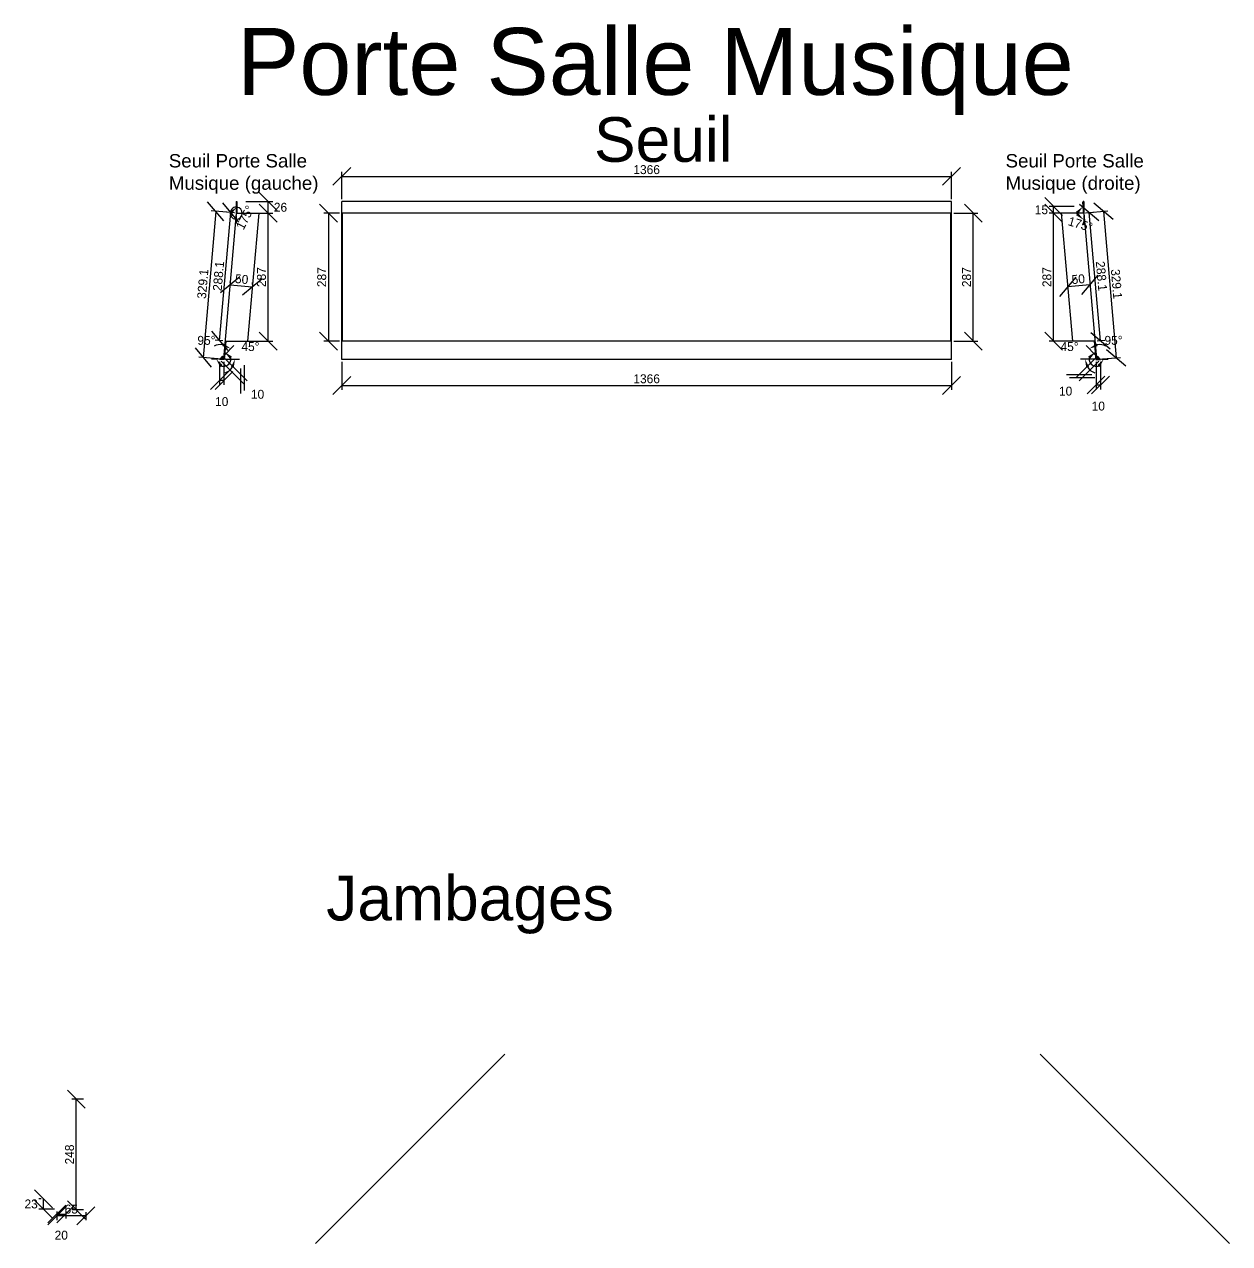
# Model space of a CAD drawing. Header units: millimetres. Extents: x -676 to 20600, y -6551 to 2508.
# Drawn here: x -676 to 2024, y -1724 to 1008 of the extents above; entities that cross this region are included whole.
import ezdxf

# ---------------------------------------------------------------- set-up
doc = ezdxf.new("R2010")
doc.units = ezdxf.units.MM
doc.layers.get('0').update_dxf_attribs({"lineweight": 25, "true_color": 0xffffff})
doc.layers.get('Defpoints').update_dxf_attribs({"true_color": 0xffffff})
doc.layers.add('0 ... Seuil', color=178, linetype='Continuous', lineweight=25, true_color=0x000000)
doc.layers.add('Cotes', color=4, linetype='Continuous', lineweight=25, true_color=0x00ffff)
doc.styles.add('QCADDimTextStyle', font='txt')
doc.styles.add('textstyle11', font='')
doc.styles.add('textstyle12', font='')
doc.styles.add('textstyle22', font='')
doc.styles.add('textstyle23', font='')
doc.styles.add('textstyle24', font='')
doc.styles.get('textstyle11').set_extended_font_data('Liberation Sans')
doc.styles.get('textstyle12').set_extended_font_data('Liberation Sans')
doc.styles.get('textstyle22').set_extended_font_data('Liberation Sans')
doc.styles.get('textstyle23').set_extended_font_data('Liberation Sans')
doc.styles.get('textstyle24').set_extended_font_data('Liberation Sans')
doc.dimstyles.new('QCADDimStyle', dxfattribs={"dimtxt": 20, "dimasz": 20, "dimexe": 10, "dimexo": 5, "dimgap": 5, "dimtad": 1, "dimtoh": 1, "dimdec": 4, "dimzin": 0, "dimdsep": 46, "dimtxsty": 'QCADDimTextStyle', "dimcen": 0.09, "dimadec": 0, "dimazin": 0, "dimtfac": 1, "dimtdec": 4, "dimtofl": 0, "dimtmove": 0, "dimatfit": 3, "dimfxl": 1, "dimtolj": 1, "dimtzin": 0, "dimarcsym": 0})

# ---------------------------------------------------------------- blocks, each defined once
blk = doc.blocks.new('SeuilBaie1_VueDessus')
blk.add_line((1361, -302), (-5, -302))
at = {"layer": '0 ... Seuil'}
for p, q in [((-5, -343), (-5, 11)), ((1361, 11), (-5, 11)), ((1361, -343), (1361, 11)), ((1361, -15), (-5, -15)), ((-3.5, -302), (-3.5, -15)), ((1359.5, -302), (1359.5, -15)), ((1361, -343), (-5, -343))]:
    blk.add_line(p, q, dxfattribs=at)
blk = doc.blocks.new('SeuilBaie1_VueCoupeEst')
blk.add_line((26.1, -301.9), (-24.1, -301.9))
at = {"layer": '0 ... Seuil'}
for p, q in [((-0.5, 11), (-0.5, -14.9)), ((1, 11), (-0.5, 11)), ((1, 11), (1, -15)), ((1, -14.9), (-49.2, -14.9)), ((-49.2, -14.9), (-24.1, -301.9)), ((1, -14.9), (29.6, -341.4)), ((24.6, -301.9), (28.2, -342.9)), ((28.2, -342.9), (38.7, -342.9)), ((29.6, -341.4), (35.1, -341.4)), ((30.6, -336.9), (31.6, -335.8)), ((30.6, -336.9), (35.1, -341.4)), ((31.6, -335.8), (38.7, -342.9))]:
    blk.add_line(p, q, dxfattribs=at)
blk = doc.blocks.new('*D12')
at = {"layer": 'Cotes', "color": 0, "lineweight": -2}
for p, q in [((1650, 580), (1610, 620)), ((1610, 605), (1650, 565)), ((1676.2, 600), (1620, 600)), ((1676.2, 585), (1620, 585)), ((1630, 585), (1630, 600))]:
    blk.add_line(p, q, dxfattribs=at)
at = {"layer": 'Defpoints', "color": 0}
for p in [(1630, 600), (1681.2, 600), (1681.2, 585)]:
    blk.add_point(p, dxfattribs=at)
at = {"layer": 'Cotes', "color": 0, "insert": (1602.5, 592.5), "char_height": 20, "attachment_point": 5, "style": 'QCADDimTextStyle'}
blk.add_mtext('\\A1;15', dxfattribs=at)
blk = doc.blocks.new('*D13')
at = {"layer": 'Cotes', "color": 0, "lineweight": -2}
for p, q in [((1763.4, 570.7), (1720.1, 607.1)), ((1701.3, 585.4), (1751.7, 589.8)), ((1741.7, 588.9), (1769.9, 261)), ((1748.3, 279.2), (1791.6, 242.8)), ((1729.5, 257.5), (1779.9, 261.8))]:
    blk.add_line(p, q, dxfattribs=at)
at = {"layer": 'Defpoints', "color": 0}
for p in [(1696.3, 585), (1724.5, 257.1), (1769.9, 261)]:
    blk.add_point(p, dxfattribs=at)
at = {"layer": 'Cotes', "color": 0, "insert": (1770.8, 426.2), "char_height": 20, "attachment_point": 5, "rotation": 274.913, "style": 'QCADDimTextStyle'}
blk.add_mtext('\\A1;329.1', dxfattribs=at)
blk = doc.blocks.new('*D14')
at = {"layer": 'Cotes', "color": 0, "lineweight": -2}
for p, q in [((1725, 252.1), (1725, 190)), ((1735, 252.1), (1735, 190)), ((1745, 220), (1705, 180)), ((1715, 180), (1755, 220)), ((1725, 200), (1735, 200))]:
    blk.add_line(p, q, dxfattribs=at)
at = {"layer": 'Defpoints', "color": 0}
for p in [(1725, 257.1), (1735, 257.1), (1735, 200)]:
    blk.add_point(p, dxfattribs=at)
at = {"layer": 'Cotes', "color": 0, "insert": (1730, 152.5), "char_height": 20, "attachment_point": 5, "style": 'QCADDimTextStyle'}
blk.add_mtext('\\A1;10', dxfattribs=at)
blk = doc.blocks.new('*D15')
at = {"layer": 'Cotes', "color": 0, "lineweight": -2}
for p, q in [((1679.7, 441.6), (1643.4, 398.2)), ((1693.2, 402.6), (1729.5, 445.9)), ((1711.4, 424.3), (1661.5, 419.9)), ((1662, 414.9), (1662.4, 409.9)), ((1711.8, 419.3), (1712.2, 414.3))]:
    blk.add_line(p, q, dxfattribs=at)
at = {"layer": 'Defpoints', "color": 0}
for p in [(1661.5, 419.9), (1661.5, 419.9), (1711.4, 424.3)]:
    blk.add_point(p, dxfattribs=at)
at = {"layer": 'Cotes', "color": 0, "insert": (1685.1, 437), "char_height": 20, "attachment_point": 5, "rotation": 5, "style": 'QCADDimTextStyle'}
blk.add_mtext('\\A1;50', dxfattribs=at)
blk = doc.blocks.new('*D16')
at = {"layer": 'Cotes', "color": 0, "lineweight": -2}
for p, q in [((1724.4, 260.6), (1679.8, 216.1)), ((1731.4, 253.6), (1686.9, 209)), ((1658.6, 223.1), (1715.2, 223.1)), ((1722.2, 216.1), (1665.7, 216.1))]:
    blk.add_line(p, q, dxfattribs=at)
at = {"layer": 'Defpoints', "color": 0}
for p in [(1727.9, 264.2), (1735, 257.1), (1686.9, 223.1)]:
    blk.add_point(p, dxfattribs=at)
at = {"layer": 'Cotes', "color": 0, "insert": (1656.8, 186), "char_height": 20, "attachment_point": 5, "style": 'QCADDimTextStyle'}
blk.add_mtext('\\A1;10', dxfattribs=at)
blk = doc.blocks.new('*D17')
at = {"layer": 'Cotes', "color": 0, "lineweight": -2}
for p, q in [((1696.9, 590.1), (1695.1, 610.1)), ((1697.3, 580), (1697.3, 559.9))]:
    blk.add_line(p, q, dxfattribs=at)
blk.add_arc((1697.3, 585), 15.1, 177.7585, 187.2415, dxfattribs=at)
at = {"layer": 'Cotes', "color": 0}
for points in [[(1684.6, 583.3), (1679.8, 587.9), (1696, 600.1)], [(1680.1, 580.6), (1684.5, 585.6), (1697.3, 569.9)]]:
    blk.add_solid(points, dxfattribs=at)
at = {"layer": 'Defpoints', "color": 0}
for p in [(1683.8, 591.8), (1697.3, 600), (1697.3, 585.1), (1697.3, 585), (1698.7, 568.7)]:
    blk.add_point(p, dxfattribs=at)
at = {"layer": 'Cotes', "color": 0, "insert": (1690, 560), "char_height": 20, "attachment_point": 5, "rotation": 343.7697, "style": 'QCADDimTextStyle'}
blk.add_mtext('\\A1;175%%d', dxfattribs=at)
blk = doc.blocks.new('*D18')
at = {"layer": 'Cotes', "color": 0, "lineweight": -2}
for p, q in [((1723.7, 267), (1702.6, 288.1)), ((1720.9, 258.1), (1690.1, 258.1))]:
    blk.add_line(p, q, dxfattribs=at)
for start, end in [(63.1887, 99.0944), (215.9056, 251.8113)]:
    blk.add_arc((1732.6, 258.1), 32.4, start, end, dxfattribs=at)
at = {"layer": 'Cotes', "color": 0}
for points in [[(1725.9, 293.1), (1729, 287.2), (1709.6, 281)], [(1709.5, 240.1), (1703.1, 238), (1700.1, 258.1)]]:
    blk.add_solid(points, dxfattribs=at)
at = {"layer": 'Defpoints', "color": 0}
for p in [(1704.5, 274.3), (1725.9, 258.1), (1727.2, 263.5), (1732.6, 258.1), (1732.6, 258.1)]:
    blk.add_point(p, dxfattribs=at)
at = {"layer": 'Cotes', "color": 0, "insert": (1665.6, 285.8), "char_height": 20, "attachment_point": 5, "style": 'QCADDimTextStyle'}
blk.add_mtext('\\A1;45%%d', dxfattribs=at)
blk = doc.blocks.new('*D19')
at = {"layer": 'Cotes', "color": 0, "lineweight": -2}
blk.add_line((1737.6, 258.1), (1752.5, 258.1), dxfattribs=at)
for start, end in [(168.9674, 242.9349), (212.0651, 286.0326)]:
    blk.add_arc((1725.9, 258.1), 16.6, start, end, dxfattribs=at)
at = {"layer": 'Cotes', "color": 0}
for points in [[(1711.8, 258.8), (1707.4, 263.7), (1724.4, 274.6)], [(1733.1, 240.1), (1727.8, 244.1), (1742.5, 258.1)]]:
    blk.add_solid(points, dxfattribs=at)
at = {"layer": 'Defpoints', "color": 0}
for p in [(1724.2, 277.4), (1725.9, 258.1), (1725.9, 258.1), (1732.6, 258.1), (1740, 266.8)]:
    blk.add_point(p, dxfattribs=at)
at = {"layer": 'Cotes', "color": 0, "insert": (1764.1, 299.8), "char_height": 20, "attachment_point": 5, "style": 'QCADDimTextStyle'}
blk.add_mtext('\\A1;95%%d', dxfattribs=at)
blk = doc.blocks.new('*D20')
at = {"layer": 'Cotes', "color": 0, "lineweight": -2}
for p, q in [((35, 252), (35, 188.7)), ((1401, 252), (1401, 188.7)), ((55, 218.7), (15, 178.7)), ((1381, 178.7), (1421, 218.7)), ((35, 198.7), (1401, 198.7))]:
    blk.add_line(p, q, dxfattribs=at)
at = {"layer": 'Defpoints', "color": 0}
for p in [(35, 257), (1401, 257), (1401, 198.7)]:
    blk.add_point(p, dxfattribs=at)
at = {"layer": 'Cotes', "color": 0, "insert": (718, 213.7), "char_height": 20, "attachment_point": 5, "style": 'QCADDimTextStyle'}
blk.add_mtext('\\A1;1366', dxfattribs=at)
blk = doc.blocks.new('*D21')
at = {"layer": 'Cotes', "color": 0, "lineweight": -2}
for p, q in [((55, 687.4), (15, 647.4)), ((1381, 647.4), (1421, 687.4)), ((35, 616), (35, 677.4)), ((35, 667.4), (1401, 667.4)), ((1401, 616), (1401, 677.4))]:
    blk.add_line(p, q, dxfattribs=at)
at = {"layer": 'Defpoints', "color": 0}
for p in [(1401, 667.4), (35, 611), (1401, 611)]:
    blk.add_point(p, dxfattribs=at)
at = {"layer": 'Cotes', "color": 0, "insert": (718, 682.4), "char_height": 20, "attachment_point": 5, "style": 'QCADDimTextStyle'}
blk.add_mtext('\\A1;1366', dxfattribs=at)
blk = doc.blocks.new('*D29')
at = {"layer": 'Cotes', "color": 0, "lineweight": -2}
for p, q in [((-583.7, -1642), (-623.7, -1682)), ((-603.7, -1655), (-603.7, -1672)), ((-538.7, -1662), (-603.7, -1662)), ((-558.7, -1682), (-518.7, -1642)), ((-538.7, -1653.5), (-538.7, -1672))]:
    blk.add_line(p, q, dxfattribs=at)
at = {"layer": 'Defpoints', "color": 0}
for p in [(-603.7, -1650), (-603.7, -1662), (-538.7, -1648.5)]:
    blk.add_point(p, dxfattribs=at)
at = {"layer": 'Cotes', "color": 0, "insert": (-571.2, -1647), "char_height": 20, "attachment_point": 5, "style": 'QCADDimTextStyle'}
blk.add_mtext('\\A1;65', dxfattribs=at)
blk = doc.blocks.new('*D30')
at = {"layer": 'Cotes', "color": 0, "lineweight": -2}
for p, q in [((-583.7, -1638), (-623.7, -1678)), ((-603.7, -1678), (-563.7, -1638)), ((-603.7, -1652), (-603.7, -1668)), ((-603.7, -1658), (-583.7, -1658)), ((-583.7, -1652), (-583.7, -1668))]:
    blk.add_line(p, q, dxfattribs=at)
at = {"layer": 'Defpoints', "color": 0}
for p in [(-603.7, -1647), (-583.7, -1647), (-583.7, -1658)]:
    blk.add_point(p, dxfattribs=at)
at = {"layer": 'Cotes', "color": 0, "insert": (-593.7, -1705.5), "char_height": 20, "attachment_point": 5, "style": 'QCADDimTextStyle'}
blk.add_mtext('\\A1;20', dxfattribs=at)
blk = doc.blocks.new('*D33')
at = {"layer": 'Cotes', "color": 0, "lineweight": -2}
for p, q in [((-613.7, -1644), (-653.7, -1604)), ((-653.7, -1627), (-613.7, -1667)), ((-638.7, -1624), (-643.7, -1624)), ((-633.7, -1647), (-633.7, -1624)), ((-608.7, -1647), (-643.7, -1647))]:
    blk.add_line(p, q, dxfattribs=at)
at = {"layer": 'Defpoints', "color": 0}
for p in [(-633.7, -1624), (-633.7, -1624), (-603.7, -1647)]:
    blk.add_point(p, dxfattribs=at)
at = {"layer": 'Cotes', "color": 0, "insert": (-661.2, -1635.5), "char_height": 20, "attachment_point": 5, "style": 'QCADDimTextStyle'}
blk.add_mtext('\\A1;23', dxfattribs=at)
blk = doc.blocks.new('*D35')
at = {"layer": 'Cotes', "color": 0, "lineweight": -2}
for p, q in [((-540, -1420.5), (-580, -1380.5)), ((-543.7, -1400.5), (-570, -1400.5)), ((-560, -1648.5), (-560, -1400.5)), ((-580, -1628.5), (-540, -1668.5)), ((-543.7, -1648.5), (-570, -1648.5))]:
    blk.add_line(p, q, dxfattribs=at)
at = {"layer": 'Defpoints', "color": 0}
for p in [(-560, -1400.5), (-538.7, -1400.5), (-538.7, -1648.5)]:
    blk.add_point(p, dxfattribs=at)
at = {"layer": 'Cotes', "color": 0, "insert": (-575, -1524.5), "char_height": 20, "attachment_point": 5, "rotation": 90, "style": 'QCADDimTextStyle'}
blk.add_mtext('\\A1;248', dxfattribs=at)
blk = doc.blocks.new('*D43')
at = {"layer": 'Cotes', "color": 0, "lineweight": -2}
for p, q in [((1470, 565), (1430, 605)), ((1406, 585), (1460, 585)), ((1450, 298), (1450, 585)), ((1430, 318), (1470, 278)), ((1406, 298), (1460, 298))]:
    blk.add_line(p, q, dxfattribs=at)
at = {"layer": 'Defpoints', "color": 0}
for p in [(1401, 585), (1450, 585), (1401, 298)]:
    blk.add_point(p, dxfattribs=at)
at = {"layer": 'Cotes', "color": 0, "insert": (1435, 441.5), "char_height": 20, "attachment_point": 5, "rotation": 90, "style": 'QCADDimTextStyle'}
blk.add_mtext('\\A1;287', dxfattribs=at)
blk = doc.blocks.new('*D44')
at = {"layer": 'Cotes', "color": 0, "lineweight": -2}
for p, q in [((25, 565), (-15, 605)), ((30, 585), (-5, 585)), ((5, 585), (5, 298)), ((-15, 318), (25, 278)), ((30, 298), (-5, 298))]:
    blk.add_line(p, q, dxfattribs=at)
at = {"layer": 'Defpoints', "color": 0}
for p in [(35, 585), (5, 298), (35, 298)]:
    blk.add_point(p, dxfattribs=at)
at = {"layer": 'Cotes', "color": 0, "insert": (-10, 441.5), "char_height": 20, "attachment_point": 5, "rotation": 90, "style": 'QCADDimTextStyle'}
blk.add_mtext('\\A1;287', dxfattribs=at)
blk = doc.blocks.new('SeuilBaie1_VueCoupeOuest')
blk.add_line((-26.6, -301.9), (23.6, -301.9))
at = {"layer": '0 ... Seuil'}
for p, q in [((-1.5, 11), (-1.5, -15)), ((-1.5, 11), (0, 11)), ((0, 11), (0, -14.9)), ((-1.5, -14.9), (-30.1, -341.4)), ((-1.5, -14.9), (48.7, -14.9)), ((48.7, -14.9), (23.6, -301.9)), ((-25.1, -301.9), (-28.7, -342.9)), ((-32.1, -335.8), (-39.2, -342.9)), ((-28.7, -342.9), (-39.2, -342.9)), ((-31.1, -336.9), (-35.6, -341.4)), ((-30.1, -341.4), (-35.6, -341.4)), ((-31.1, -336.9), (-32.1, -335.8))]:
    blk.add_line(p, q, dxfattribs=at)
blk = doc.blocks.new('*D45')
at = {"layer": 'Cotes', "color": 0, "lineweight": -2}
for p, q in [((1650, 565.1), (1610, 605.1)), ((1692.3, 585.1), (1620, 585.1)), ((1630, 298.1), (1630, 585.1)), ((1610, 318.1), (1650, 278.1)), ((1717.4, 298.1), (1620, 298.1))]:
    blk.add_line(p, q, dxfattribs=at)
at = {"layer": 'Defpoints', "color": 0}
for p in [(1630, 585.1), (1697.3, 585.1), (1722.4, 298.1)]:
    blk.add_point(p, dxfattribs=at)
at = {"layer": 'Cotes', "color": 0, "insert": (1615, 441.6), "char_height": 20, "attachment_point": 5, "rotation": 90, "style": 'QCADDimTextStyle'}
blk.add_mtext('\\A1;287', dxfattribs=at)
blk = doc.blocks.new('*D46')
at = {"layer": 'Cotes', "color": 0, "lineweight": -2}
for p, q in [((1731.2, 568), (1687.9, 604.3)), ((1702.3, 585.5), (1719.5, 587)), ((1734.7, 299.2), (1709.6, 586.2)), ((1713, 317.3), (1756.4, 281)), ((1727.4, 298.5), (1744.6, 300))]:
    blk.add_line(p, q, dxfattribs=at)
at = {"layer": 'Defpoints', "color": 0}
for p in [(1697.3, 585.1), (1709.6, 586.2), (1722.4, 298.1)]:
    blk.add_point(p, dxfattribs=at)
at = {"layer": 'Cotes', "color": 0, "insert": (1737.1, 444), "char_height": 20, "attachment_point": 5, "rotation": 275, "style": 'QCADDimTextStyle'}
blk.add_mtext('\\A1;288.1', dxfattribs=at)
blk = doc.blocks.new('*D47')
at = {"layer": 'Cotes', "color": 0, "lineweight": -2}
for p, q in [((-110, 591), (-150, 631)), ((-180.4, 611), (-120, 611)), ((-150, 605), (-110, 565)), ((-130, 585), (-130, 611)), ((-180.4, 585), (-120, 585))]:
    blk.add_line(p, q, dxfattribs=at)
at = {"layer": 'Defpoints', "color": 0}
for p in [(-185.4, 611), (-130, 611), (-185.4, 585)]:
    blk.add_point(p, dxfattribs=at)
at = {"layer": 'Cotes', "color": 0, "insert": (-102.5, 598), "char_height": 20, "attachment_point": 5, "style": 'QCADDimTextStyle'}
blk.add_mtext('\\A1;26', dxfattribs=at)
blk = doc.blocks.new('*D48')
at = {"layer": 'Cotes', "color": 0, "lineweight": -2}
for p, q in [((-229.3, 567.4), (-265.7, 610.7)), ((-247.5, 589), (-275.7, 261.1)), ((-205.5, 585.4), (-257.5, 589.9)), ((-293.9, 282.8), (-257.5, 239.5)), ((-233.7, 257.5), (-285.7, 262))]:
    blk.add_line(p, q, dxfattribs=at)
at = {"layer": 'Defpoints', "color": 0}
for p in [(-200.5, 585), (-275.7, 261.1), (-228.7, 257.1)]:
    blk.add_point(p, dxfattribs=at)
at = {"layer": 'Cotes', "color": 0, "insert": (-276.5, 426.4), "char_height": 20, "attachment_point": 5, "rotation": 85.087, "style": 'QCADDimTextStyle'}
blk.add_mtext('\\A1;329.1', dxfattribs=at)
blk = doc.blocks.new('*D49')
at = {"layer": 'Cotes', "color": 0, "lineweight": -2}
for p, q in [((-239.2, 252.1), (-239.2, 200)), ((-229.2, 252.1), (-229.2, 200)), ((-219.2, 230), (-259.2, 190)), ((-249.2, 190), (-209.2, 230)), ((-229.2, 210), (-239.2, 210))]:
    blk.add_line(p, q, dxfattribs=at)
at = {"layer": 'Defpoints', "color": 0}
for p in [(-239.2, 257.1), (-229.2, 257.1), (-239.2, 210)]:
    blk.add_point(p, dxfattribs=at)
at = {"layer": 'Cotes', "color": 0, "insert": (-234.2, 162.5), "char_height": 20, "attachment_point": 5, "style": 'QCADDimTextStyle'}
blk.add_mtext('\\A1;10', dxfattribs=at)
blk = doc.blocks.new('*D50')
at = {"layer": 'Cotes', "color": 0, "lineweight": -2}
for p, q in [((-193.9, 442.4), (-237.2, 406.1)), ((-187.4, 401.7), (-144.1, 438.1)), ((-215.6, 424.3), (-165.8, 419.9)), ((-215.1, 429.2), (-214.7, 434.2)), ((-165.3, 424.9), (-164.9, 429.9))]:
    blk.add_line(p, q, dxfattribs=at)
at = {"layer": 'Defpoints', "color": 0}
for p in [(-215.6, 424.3), (-165.8, 419.9), (-165.8, 419.9)]:
    blk.add_point(p, dxfattribs=at)
at = {"layer": 'Cotes', "color": 0, "insert": (-189.4, 437), "char_height": 20, "attachment_point": 5, "rotation": 355, "style": 'QCADDimTextStyle'}
blk.add_mtext('\\A1;50', dxfattribs=at)
blk = doc.blocks.new('*D51')
at = {"layer": 'Cotes', "color": 0, "lineweight": -2}
for p, q in [((-235.7, 253.6), (-184, 201.9)), ((-228.6, 260.6), (-176.9, 208.9)), ((-191.1, 180.7), (-191.1, 237.2)), ((-184, 244.3), (-184, 187.7))]:
    blk.add_line(p, q, dxfattribs=at)
at = {"layer": 'Defpoints', "color": 0}
for p in [(-239.2, 257.1), (-232.1, 264.2), (-184, 216)]:
    blk.add_point(p, dxfattribs=at)
at = {"layer": 'Cotes', "color": 0, "insert": (-153.9, 178.9), "char_height": 20, "attachment_point": 5, "style": 'QCADDimTextStyle'}
blk.add_mtext('\\A1;10', dxfattribs=at)
blk = doc.blocks.new('*D52')
at = {"layer": 'Cotes', "color": 0, "lineweight": -2}
for p, q in [((-201.1, 590.1), (-199.5, 608.5)), ((-201.5, 580), (-201.5, 561.5))]:
    blk.add_line(p, q, dxfattribs=at)
for start, end in [(180.5927, 276.1855), (78.8145, 174.4073), (270, 85)]:
    blk.add_arc((-201.5, 585), 13.5, start, end, dxfattribs=at)
at = {"layer": 'Cotes', "color": 0}
for points in [[(-217.4, 584.1), (-212.5, 588.6), (-201.5, 571.5)], [(-212.7, 582.5), (-217.3, 587.3), (-200.3, 598.5)]]:
    blk.add_solid(points, dxfattribs=at)
at = {"layer": 'Defpoints', "color": 0}
for p in [(-201.5, 600), (-201.5, 585.1), (-201.5, 585), (-189.4, 591.1), (-202.9, 568.7)]:
    blk.add_point(p, dxfattribs=at)
at = {"layer": 'Cotes', "color": 0, "insert": (-181.7, 575.1), "char_height": 20, "attachment_point": 5, "rotation": 63.3447, "style": 'QCADDimTextStyle'}
blk.add_mtext('\\A1;175%%d', dxfattribs=at)
blk = doc.blocks.new('*D53')
at = {"layer": 'Cotes', "color": 0, "lineweight": -2}
for p, q in [((-227.9, 267), (-206.8, 288.1)), ((-225.1, 258.1), (-194.3, 258.1))]:
    blk.add_line(p, q, dxfattribs=at)
for start, end in [(80.9056, 116.8113), (288.1887, 324.0944)]:
    blk.add_arc((-236.8, 258.1), 32.4, start, end, dxfattribs=at)
at = {"layer": 'Cotes', "color": 0}
for points in [[(-233.2, 287.2), (-230.1, 293.1), (-213.8, 281)], [(-207.3, 238), (-213.7, 240.1), (-204.3, 258.1)]]:
    blk.add_solid(points, dxfattribs=at)
at = {"layer": 'Defpoints', "color": 0}
for p in [(-236.8, 258.1), (-236.8, 258.1), (-231.4, 263.5), (-230.1, 258.1), (-205.4, 266.5)]:
    blk.add_point(p, dxfattribs=at)
at = {"layer": 'Cotes', "color": 0, "insert": (-169.8, 285.8), "char_height": 20, "attachment_point": 5, "style": 'QCADDimTextStyle'}
blk.add_mtext('\\A1;45%%d', dxfattribs=at)
blk = doc.blocks.new('*D54')
at = {"layer": 'Cotes', "color": 0, "lineweight": -2}
blk.add_line((-241.8, 258.1), (-256.7, 258.1), dxfattribs=at)
for start, end in [(253.9674, 327.9349), (297.0651, 11.0326)]:
    blk.add_arc((-230.1, 258.1), 16.6, start, end, dxfattribs=at)
at = {"layer": 'Cotes', "color": 0}
for points in [[(-211.6, 263.7), (-216, 258.8), (-228.7, 274.6)], [(-232, 244.1), (-237.4, 240.1), (-246.7, 258.1)]]:
    blk.add_solid(points, dxfattribs=at)
at = {"layer": 'Defpoints', "color": 0}
for p in [(-228.4, 277.4), (-237.6, 272.9), (-236.8, 258.1), (-230.1, 258.1), (-230.1, 258.1)]:
    blk.add_point(p, dxfattribs=at)
at = {"layer": 'Cotes', "color": 0, "insert": (-268.4, 299.8), "char_height": 20, "attachment_point": 5, "style": 'QCADDimTextStyle'}
blk.add_mtext('\\A1;95%%d', dxfattribs=at)
blk = doc.blocks.new('*D55')
at = {"layer": 'Cotes', "color": 0, "lineweight": -2}
for p, q in [((-110, 565.1), (-150, 605.1)), ((-196.5, 585.1), (-120, 585.1)), ((-130, 298.1), (-130, 585.1)), ((-150, 318.1), (-110, 278.1)), ((-221.6, 298.1), (-120, 298.1))]:
    blk.add_line(p, q, dxfattribs=at)
at = {"layer": 'Defpoints', "color": 0}
for p in [(-201.5, 585.1), (-130, 585.1), (-226.6, 298.1)]:
    blk.add_point(p, dxfattribs=at)
at = {"layer": 'Cotes', "color": 0, "insert": (-145, 441.6), "char_height": 20, "attachment_point": 5, "rotation": 90, "style": 'QCADDimTextStyle'}
blk.add_mtext('\\A1;287', dxfattribs=at)
blk = doc.blocks.new('*D56')
at = {"layer": 'Cotes', "color": 0, "lineweight": -2}
for p, q in [((-195.6, 564.5), (-232, 607.8)), ((-238.9, 299.2), (-213.8, 586.2)), ((-206.5, 585.5), (-223.7, 587)), ((-257.1, 320.8), (-220.7, 277.5)), ((-231.6, 298.5), (-248.9, 300))]:
    blk.add_line(p, q, dxfattribs=at)
at = {"layer": 'Defpoints', "color": 0}
for p in [(-213.8, 586.2), (-201.5, 585.1), (-226.6, 298.1)]:
    blk.add_point(p, dxfattribs=at)
at = {"layer": 'Cotes', "color": 0, "insert": (-241.3, 444), "char_height": 20, "attachment_point": 5, "rotation": 85, "style": 'QCADDimTextStyle'}
blk.add_mtext('\\A1;288.1', dxfattribs=at)

msp = doc.modelspace()

# ---------------------------------------------------------------- linework, layer by layer
for p, q in [((400, -1300), (-24.26, -1724.26)), ((1600, -1300), (2024.26, -1724.26))]:
    msp.add_line(p, q)

# ---------------------------------------------------------------- block references
at = {"layer": '0 ... Seuil'}
for name, p in [('SeuilBaie1_VueCoupeOuest', (-200, 600)), ('SeuilBaie1_VueDessus', (40, 600)), ('SeuilBaie1_VueCoupeEst', (1696.29, 600))]:
    msp.add_blockref(name, p, dxfattribs=at)

# ---------------------------------------------------------------- texts
at = {"attachment_point": 1}
for s, insert, char_height, style in [('Seuil', (600, 800), 100, 'textstyle11'), ('Seuil Porte Salle \\PMusique (gauche)', (-352.75, 717.36), 30, 'textstyle24'), ('Seuil Porte Salle \\PMusique (droite)', (1522.23, 717.36), 30, 'textstyle23'), ('Jambages', (0, -900), 100, 'textstyle12')]:
    msp.add_mtext(s, dxfattribs=dict(at, insert=insert, char_height=char_height, style=style))
at = {"layer": '0 ... Seuil', "insert": (-200, 1000), "char_height": 150, "attachment_point": 1, "style": 'textstyle22'}
msp.add_mtext('Porte Salle Musique', dxfattribs=at)

# ---------------------------------------------------------------- dimensions: what is measured, and where the dimension line sits
at = {"layer": 'Cotes'}
for p1, p2, distance, picture, middle in [((35, 611), (1401, 611), 56.44, '*D21', (718, 682.44)), ((-185.44, 585), (-185.44, 611), -55.44, '*D47', (-102.5, 598)), ((-200.5, 585), (-228.69, 257.09), -47.18, '*D48', (-276.54, 426.37)), ((-226.61, 298.09), (-201.5, 585.09), 12.34, '*D56', (-241.28, 443.97)), ((1681.23, 585), (1681.23, 600), 51.23, '*D12', (1602.5, 592.5)), ((1722.4, 298.09), (1697.29, 585.09), -12.34, '*D46', (1737.07, 443.97)), ((1696.29, 585), (1724.48, 257.09), 45.61, '*D13', (1770.77, 426.23)), ((-215.57, 424.26), (-165.76, 419.9), 0, '*D50', (-189.35, 437.02)), ((1711.36, 424.26), (1661.55, 419.9), 0, '*D15', (1685.15, 437.02)), ((-229.19, 257.09), (-239.19, 257.09), 47.09, '*D49', (-234.19, 162.5)), ((-239.19, 257.09), (-232.12, 264.16), -68.08, '*D51', (-153.93, 178.9)), ((35, 257), (1401, 257), -58.27, '*D20', (718, 213.73)), ((1734.98, 257.09), (1727.91, 264.16), 58.03, '*D16', (1656.82, 186)), ((1724.98, 257.09), (1734.98, 257.09), -57.09, '*D14', (1729.98, 152.5))]:
    dim = msp.add_aligned_dim(p1=p1, p2=p2, distance=distance, dimstyle='QCADDimStyle', override={"dimtxt": 20, "dimasz": 20, "dimexe": 10, "dimexo": 5, "dimgap": 5, "dimdec": 1, "dimzin": 8, "dimtsz": 20, "dimclrd": 0, "dimclre": 0, "dimclrt": 0, "dimazin": 2, "dimtmove": 2}, dxfattribs=at)
    dim.commit()
    dim.dimension.update_dxf_attribs({"geometry": picture, "text_midpoint": middle})
for base, p1, p2, angle, picture, middle in [((-130, 585.09), (-226.61, 298.09), (-201.5, 585.09), 90, '*D55', (-145, 441.59)), ((5, 298), (35, 585), (35, 298), 90, '*D44', (-10, 441.5)), ((1450, 585), (1401, 298), (1401, 585), 90, '*D43', (1435, 441.5)), ((1630, 585.09), (1722.4, 298.09), (1697.29, 585.09), 90, '*D45', (1615, 441.59)), ((-560, -1400.5), (-538.7, -1648.5), (-538.7, -1400.5), 90, '*D35', (-575, -1524.5)), ((-633.7, -1624), (-603.7, -1647), (-633.7, -1624), 90, '*D33', (-661.2, -1635.5)), ((-603.7, -1662), (-538.7, -1648.5), (-603.7, -1650), 180, '*D29', (-571.2, -1647)), ((-583.7, -1658), (-603.7, -1647), (-583.7, -1647), 180, '*D30', (-593.7, -1705.5))]:
    dim = msp.add_linear_dim(base=base, p1=p1, p2=p2, angle=angle, dimstyle='QCADDimStyle', override={"dimtxt": 20, "dimasz": 20, "dimexe": 10, "dimexo": 5, "dimgap": 5, "dimdec": 1, "dimzin": 8, "dimtsz": 20, "dimclrd": 0, "dimclre": 0, "dimclrt": 0, "dimazin": 2, "dimtmove": 2}, dxfattribs=at)
    dim.commit()
    dim.dimension.update_dxf_attribs({"geometry": picture, "text_midpoint": middle})
for base, line1, line2, picture, middle in [((-189.44, 591.1), ((-201.5, 600), (-201.5, 585)), ((-201.5, 585.09), (-202.93, 568.71)), '*D52', (-181.67, 575.09)), ((1683.77, 591.83), ((1697.29, 600), (1697.29, 585)), ((1697.29, 585.09), (1698.72, 568.71)), '*D17', (1690, 560))]:
    dim = msp.add_angular_dim_2l(base=base, line1=line1, line2=line2, dimstyle='QCADDimStyle', override={"dimtxt": 20, "dimasz": 20, "dimexe": 10, "dimexo": 5, "dimgap": 5, "dimdec": 1, "dimzin": 8, "dimtsz": 20, "dimclrd": 0, "dimclre": 0, "dimclrt": 0, "dimazin": 2, "dimtmove": 2}, dxfattribs=at)
    dim.commit()
    dim.dimension.update_dxf_attribs({"geometry": picture, "text_midpoint": middle, "dimtype": 162})
for base, line1, line2, picture, middle in [((-237.57, 272.94), ((-228.41, 277.44), (-230.1, 258.09)), ((-230.1, 258.09), (-236.77, 258.09)), '*D54', (-268.36, 299.83)), ((1740.04, 266.81), ((1724.2, 277.44), (1725.9, 258.09)), ((1725.9, 258.09), (1732.56, 258.09)), '*D19', (1764.15, 299.83)), ((-205.44, 266.48), ((-230.1, 258.09), (-236.77, 258.09)), ((-236.77, 258.09), (-231.41, 263.45)), '*D53', (-169.85, 285.81)), ((1704.47, 274.31), ((1725.9, 258.09), (1732.56, 258.09)), ((1732.56, 258.09), (1727.2, 263.45)), '*D18', (1665.64, 285.81))]:
    dim = msp.add_angular_dim_2l(base=base, line1=line1, line2=line2, dimstyle='QCADDimStyle', override={"dimtxt": 20, "dimasz": 20, "dimexe": 10, "dimexo": 5, "dimgap": 5, "dimdec": 1, "dimzin": 8, "dimtsz": 20, "dimclrd": 0, "dimclre": 0, "dimclrt": 0, "dimazin": 2, "dimtmove": 2}, dxfattribs=at)
    dim.commit()
    dim.dimension.update_dxf_attribs({"geometry": picture, "text_midpoint": middle})

doc.saveas('drawing.dxf')
